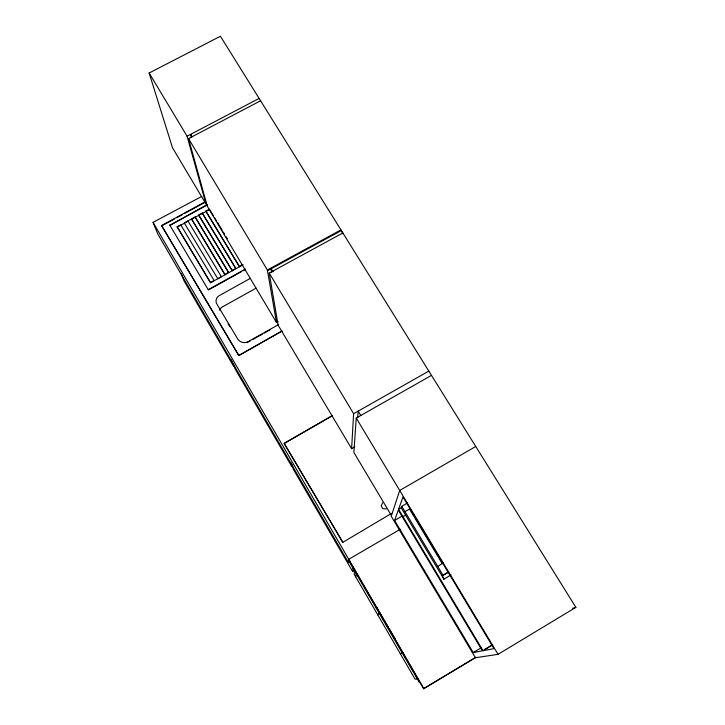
<?xml version="1.0" encoding="UTF-8"?>
<svg xmlns="http://www.w3.org/2000/svg" width="725" height="725" viewBox="0 0 725 725"><rect width="100%" height="100%" fill="white"/><g stroke="black" fill="none" stroke-linecap="round" stroke-linejoin="round"><path stroke-width="1.09" d="M354.761 446.863L351.607 448.666L278.119 325.199L269.229 273.089L342.853 232.952L342.843 233.785L340.958 229.907L267.362 269.99L276.488 322.471L278.056 321.601M391.5 513.418L342.816 542.345L284.155 443.337L332.204 415.633M351.607 448.666L353.619 413.703L269.229 273.089M431.493 375.387L356.238 418.062L353.873 452.472L391.473 515.638M357.679 417.745L358.168 411.12L360.787 415.479M349.622 560.081L349.432 561.984L348.444 562.564L348.734 559.292L400.282 529.259M354.607 570.403L352.649 571.545L353.22 567.312M354.815 569.941L354.172 574.173L415.026 679.098L418.017 679.126M355.694 576.801L356.401 572.678M394.599 520.468L398.297 510.083L482.379 650.832L473.244 652.572L394.599 520.468L402.384 515.937M398.569 509.331L402.973 496.969L493.97 648.621L483.049 650.706L398.569 509.331L401.215 507.79L401.768 506.304L407.568 502.933M382.583 502.806L381.214 506.05L382.755 508.597L386.307 508.941M377.816 614.936L379.547 612.154M437.782 566.479L443.31 562.727M401.215 507.79L443.936 579.193L442.359 575.741L448.748 571.726M475.745 446.482L399.692 490.463L391.255 516.309L475.41 657.729L498.048 654.331L575.868 607.351L220.427 36.25L149.132 73.008L172.514 147.782L206.009 204.06L187.077 136.218L149.132 73.008M473.244 652.572L480.938 647.942M484.291 649.673L491.958 645.06M483.049 650.706L492.665 644.906M348.698 559.718L423.599 688.714L475.872 657.213M423.599 688.714L475.808 657.475M442.359 575.741L448.186 572.297M443.936 579.193L451.05 574.88M404.985 511.678L409.498 509.05L442.341 563.796M402.964 516.68L405.61 515.14M342.816 542.345L284.191 443.519L332.213 415.833M353.619 413.703L428.828 371.1M282.215 331.071L238.788 355.54L281.644 331.08M278.527 324.601L248.068 341.729A7.848 7.477 -12.4 0 1 237.863 339.218L217.319 304.79A6.579 6.217 -13 0 1 220.164 295.129L250.406 278.327M256.007 288.206L223.599 306.249A6.389 6.054 -13.2 0 0 219.766 310.354M210.531 282.768L214.065 280.439L180.724 224.813L177.127 226.771L210.531 282.768L243.074 264.761M224.931 274.431L228.556 272.428L195.088 216.983L191.5 218.941L225.022 274.748L191.5 218.941M232.163 270.425L235.779 268.422L202.257 213.078L198.677 215.026L232.254 270.751L198.677 215.026M213.458 215.851L209.407 209.181L205.828 211.129L239.468 266.755L242.096 264.933M208.283 289.656L245.394 269.093M209.38 289.42L241.062 271.857M243.047 270.76L245.023 269.664M247.551 342.318L250.515 340.687M252.481 339.599L262.35 334.162M264.326 333.074L270.244 329.803M238.788 355.54L161.548 225.538L205.211 201.804M161.684 225.901L174.58 218.887M176.565 217.808L182.51 214.573M184.494 213.494L204.323 202.71M207.64 204.767L169.831 225.348L206.978 204.695M184.322 222.847L187.911 220.889L221.406 276.751L217.79 278.753L184.44 223.209M177.253 227.124L187.132 221.741M198.786 215.398L187.911 220.889M199.674 214.908L209.507 209.552M267.498 270.76L340.949 230.749M348.444 562.564L157.796 233.994L153.066 222.348L201.795 196.403M187.077 136.218L259.115 98.419M276.488 322.471L207.278 206.199L188.518 138.62L260.592 100.775M400.3 653.696L403.046 652.609M572.632 608.311L575.868 607.351M214.618 217.754L216.358 220.618M217.518 222.521L222.149 230.142M223.309 232.045L224.46 233.948M226.2 236.803L227.36 238.715M205.828 211.129L239.386 266.428M192.052 136.771L190.602 134.37L191.482 137.614M188.518 138.62L267.362 269.99M356.238 418.062L498.048 654.331M401.768 506.304L442.966 575.143M177.127 226.771L210.431 282.451M169.695 224.986L208.392 289.964M161.548 225.538L238.706 355.277M228.13 323.821L229.888 326.83M376.511 606.852L378.731 610.668M379.837 612.58L383.163 618.307M384.268 620.21L388.147 626.889M389.262 628.802L395.352 639.296M153.066 222.348L423.907 688.75M349.432 561.984L419.467 682.624M352.649 571.545L293.181 469.012L292.229 464.625M181.25 273.642L184.059 280.892L233.513 366.152L231.375 359.781M233.332 363.597L235.09 368.862L291.758 466.565L290.825 462.314M195.088 216.983L228.556 272.428M202.257 213.078L235.779 268.422M271.639 272.12L271.096 268.803L272.953 271.893L272.827 271.123"/></g></svg>
